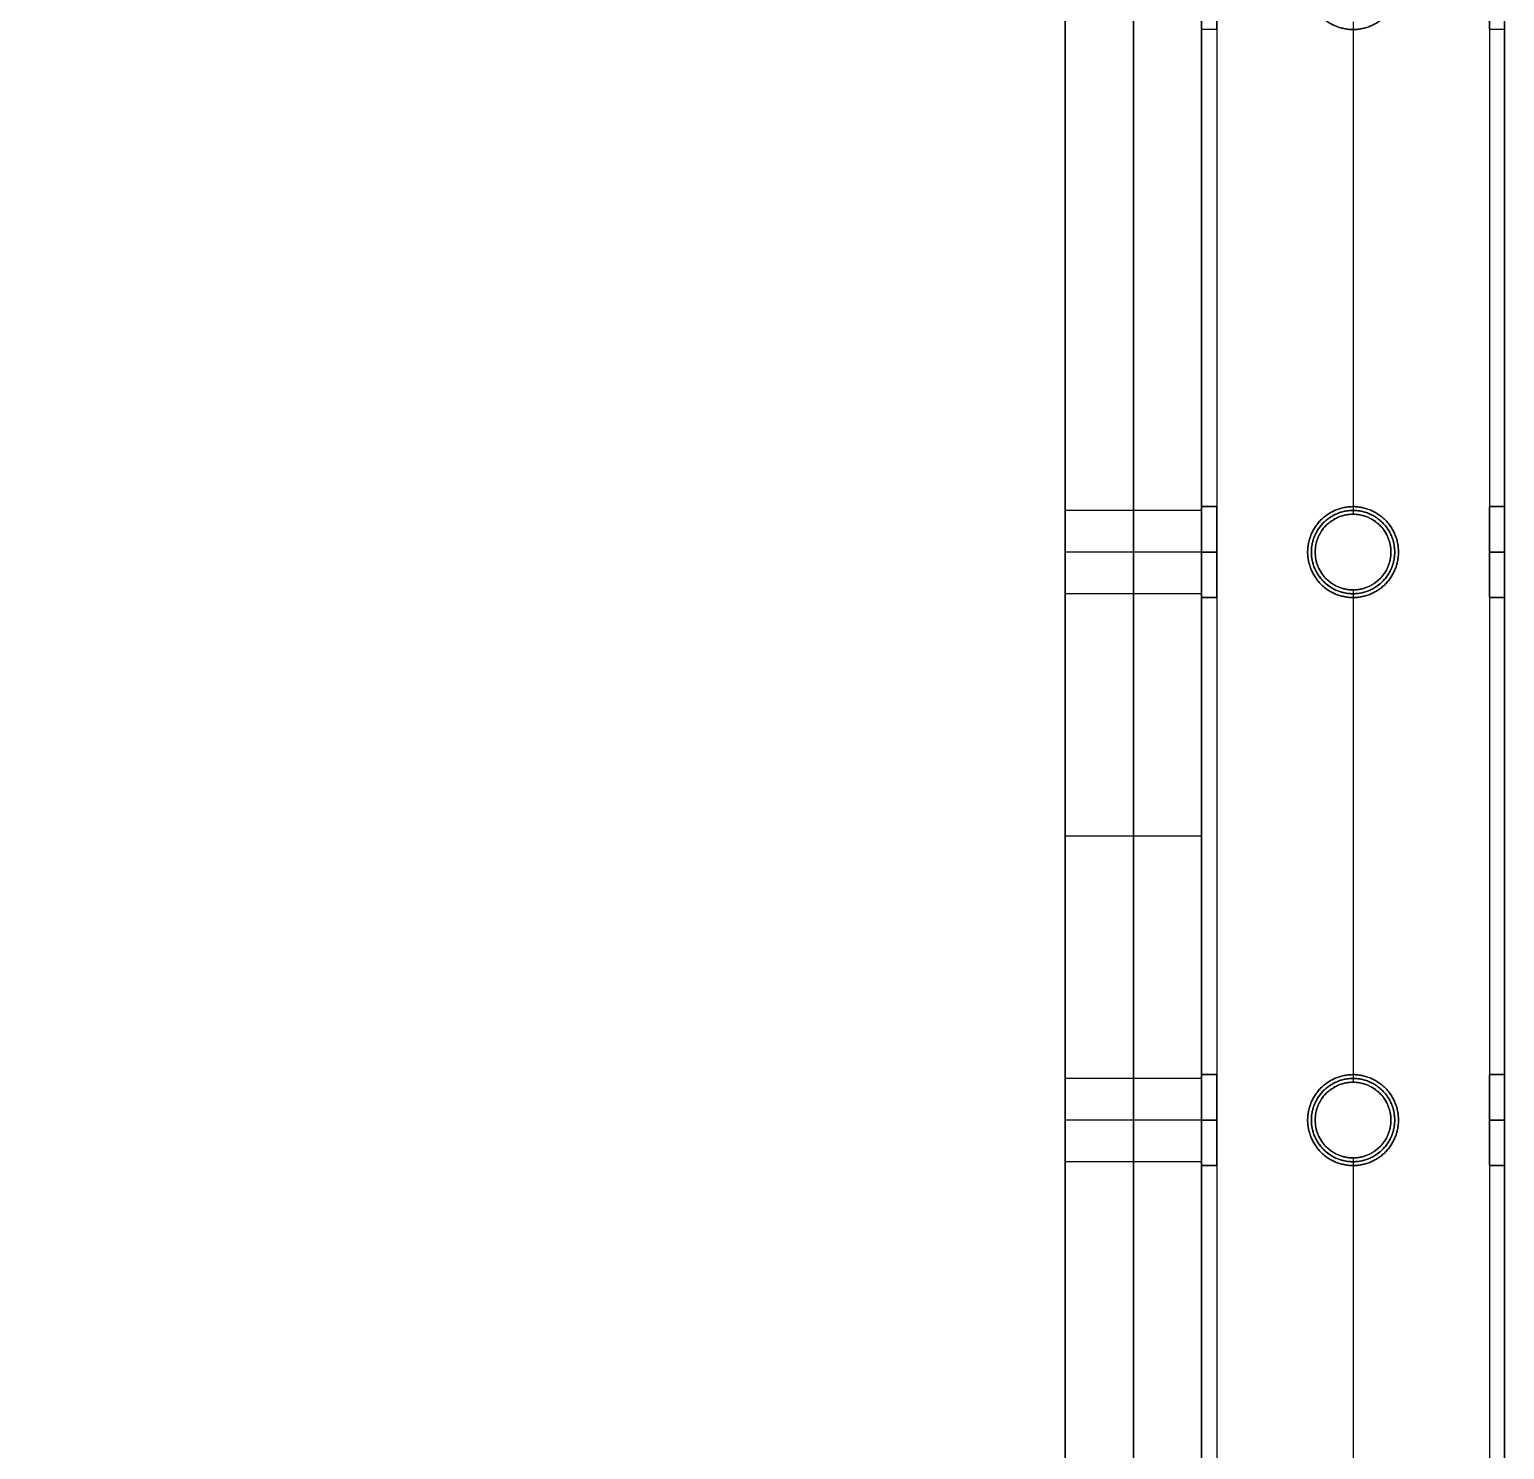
# Model space of a CAD drawing. Header units: millimetres. Extents: x -6529 to 809, y -8611 to 207.
# Drawn here: x 614.3 to 809, y -4284.2 to -4096.7 of the extents above; entities that cross this region are included whole.
import ezdxf

# ---------------------------------------------------------------- set-up
doc = ezdxf.new("R2010")
doc.units = ezdxf.units.MM
doc.header["$MEASUREMENT"] = 0
for name, color, linetype, true_color in [('gaten$11mm', 7, 'Continuous', 0xff6a35), ('platen', 7, 'Continuous', 0x007f00), ('staal', 5, 'Continuous', 0x0000ff)]:
    doc.layers.add(name, color=color, linetype=linetype, true_color=true_color)

# ---------------------------------------------------------------- blocks, each defined once
blk = doc.blocks.new('top plaat')
at = {"layer": 'platen'}
for p, q in [((1296, -425), (1296, -425, 18)), ((1290.5, -430.5), (1290.5, -430.5, 18)), ((1301.5, -430.5), (1301.5, -430.5, 18)), ((1296, -436), (1296, -436, 18)), ((1296, -500), (1296, -500, 18)), ((1290.5, -505.5), (1290.5, -505.5, 18)), ((1301.5, -505.5), (1301.5, -505.5, 18)), ((1296, -511), (1296, -511, 18))]:
    blk.add_line(p, q, dxfattribs=at)
for points in [[(1316, -1236), (1316, -927), (1316, -618), (1316, -309), (1316, 0)], [(1316, -1236, 18), (1316, -927, 18), (1316, -618, 18), (1316, -309, 18), (1316, 0, 18)], [(1316, -1236, 9), (1316, -927, 9), (1316, -618, 9), (1316, -309, 9), (1316, 0, 9)]]:
    blk.add_open_spline(points, degree=2, knots=[7292.2246, 7292.2246, 7292.2246, 7911.517745, 7911.517745, 8530.810891, 8530.810891, 8530.810891], dxfattribs=at)
for points, knots in [([(1290.5, -430.5), (1290.5, -425), (1296, -425), (1301.5, -425), (1301.5, -430.5), (1301.5, -436), (1296, -436), (1290.5, -436), (1290.5, -430.5)], [-31.415927, -31.415927, -31.415927, -23.561945, -23.561945, -15.707963, -15.707963, -7.853982, -7.853982, 0, 0, 0]), ([(1290.5, -430.5, 18), (1290.5, -425, 18), (1296, -425, 18), (1301.5, -425, 18), (1301.5, -430.5, 18), (1301.5, -436, 18), (1296, -436, 18), (1290.5, -436, 18), (1290.5, -430.5, 18)], [-31.415927, -31.415927, -31.415927, -23.561945, -23.561945, -15.707963, -15.707963, -7.853982, -7.853982, 0, 0, 0]), ([(1290.5, -430.5, 9), (1290.5, -436, 9), (1296, -436, 9), (1301.5, -436, 9), (1301.5, -430.5, 9), (1301.5, -425, 9), (1296, -425, 9), (1290.5, -425, 9), (1290.5, -430.5, 9)], [0, 0, 0, 7.853982, 7.853982, 15.707963, 15.707963, 23.561945, 23.561945, 31.415927, 31.415927, 31.415927]), ([(1290.5, -505.5), (1290.5, -500), (1296, -500), (1301.5, -500), (1301.5, -505.5), (1301.5, -511), (1296, -511), (1290.5, -511), (1290.5, -505.5)], [-31.415927, -31.415927, -31.415927, -23.561945, -23.561945, -15.707963, -15.707963, -7.853982, -7.853982, 0, 0, 0]), ([(1290.5, -505.5, 18), (1290.5, -500, 18), (1296, -500, 18), (1301.5, -500, 18), (1301.5, -505.5, 18), (1301.5, -511, 18), (1296, -511, 18), (1290.5, -511, 18), (1290.5, -505.5, 18)], [-31.415927, -31.415927, -31.415927, -23.561945, -23.561945, -15.707963, -15.707963, -7.853982, -7.853982, 0, 0, 0]), ([(1290.5, -505.5, 9), (1290.5, -511, 9), (1296, -511, 9), (1301.5, -511, 9), (1301.5, -505.5, 9), (1301.5, -500, 9), (1296, -500, 9), (1290.5, -500, 9), (1290.5, -505.5, 9)], [0, 0, 0, 7.853982, 7.853982, 15.707963, 15.707963, 23.561945, 23.561945, 31.415927, 31.415927, 31.415927])]:
    blk.add_rational_spline(points, [1, 0.707106781187, 1, 0.707106781187, 1, 0.707106781187, 1, 0.707106781187, 1], degree=2, knots=knots, dxfattribs=at)
blk = doc.blocks.new('plaat base')
at = {"layer": 'platen'}
for p, q in [((470.5, 43.5), (470.5, 43.5, 18)), ((545.5, 43.5), (545.5, 43.5, 18)), ((465, 38), (465, 38, 18)), ((476, 38), (476, 38, 18)), ((540, 38), (540, 38, 18)), ((551, 38), (551, 38, 18)), ((470.5, 32.5), (470.5, 32.5, 18)), ((545.5, 32.5), (545.5, 32.5, 18)), ((1296, -407), (1296, -407, 18)), ((1290.5, -412.5), (1290.5, -412.5, 18)), ((1301.5, -412.5), (1301.5, -412.5, 18)), ((1296, -418), (1296, -418, 18)), ((1296, -482), (1296, -482, 18)), ((1290.5, -487.5), (1290.5, -487.5, 18)), ((1301.5, -487.5), (1301.5, -487.5, 18)), ((1296, -493), (1296, -493, 18)), ((58, -600), (1258, -600)), ((58, -600, 18), (1258, -600, 18))]:
    blk.add_line(p, q, dxfattribs=at)
for points in [[(658, 58), (508, 58), (358, 58)], [(658, 58, 18), (508, 58, 18), (358, 58, 18)], [(658, 58, 9), (508, 58, 9), (358, 58, 9)], [(508, 58), (508, 58, 9), (508, 58, 18)], [(1316, -600), (1316, -450), (1316, -300)], [(1316, -600, 18), (1316, -450, 18), (1316, -300, 18)], [(1316, -600, 9), (1316, -450, 9), (1316, -300, 9)], [(1316, -450), (1316, -450, 9), (1316, -450, 18)], [(358, -1200), (508, -1200), (658, -1200)], [(358, -1200, 18), (508, -1200, 18), (658, -1200, 18)], [(358, -1200, 9), (508, -1200, 9), (658, -1200, 9)], [(508, -1200), (508, -1200, 9), (508, -1200, 18)]]:
    blk.add_open_spline(points, degree=2, dxfattribs=at)
for points in [[(470.5, 43.5), (476, 43.5), (476, 38), (476, 32.5), (470.5, 32.5), (465, 32.5), (465, 38), (465, 43.5), (470.5, 43.5)], [(470.5, 43.5, 18), (476, 43.5, 18), (476, 38, 18), (476, 32.5, 18), (470.5, 32.5, 18), (465, 32.5, 18), (465, 38, 18), (465, 43.5, 18), (470.5, 43.5, 18)], [(545.5, 43.5), (551, 43.5), (551, 38), (551, 32.5), (545.5, 32.5), (540, 32.5), (540, 38), (540, 43.5), (545.5, 43.5)], [(545.5, 43.5, 18), (551, 43.5, 18), (551, 38, 18), (551, 32.5, 18), (545.5, 32.5, 18), (540, 32.5, 18), (540, 38, 18), (540, 43.5, 18), (545.5, 43.5, 18)], [(1290.5, -412.5), (1290.5, -407), (1296, -407), (1301.5, -407), (1301.5, -412.5), (1301.5, -418), (1296, -418), (1290.5, -418), (1290.5, -412.5)], [(1290.5, -412.5, 18), (1290.5, -407, 18), (1296, -407, 18), (1301.5, -407, 18), (1301.5, -412.5, 18), (1301.5, -418, 18), (1296, -418, 18), (1290.5, -418, 18), (1290.5, -412.5, 18)], [(1290.5, -487.5), (1290.5, -482), (1296, -482), (1301.5, -482), (1301.5, -487.5), (1301.5, -493), (1296, -493), (1290.5, -493), (1290.5, -487.5)], [(1290.5, -487.5, 18), (1290.5, -482, 18), (1296, -482, 18), (1301.5, -482, 18), (1301.5, -487.5, 18), (1301.5, -493, 18), (1296, -493, 18), (1290.5, -493, 18), (1290.5, -487.5, 18)]]:
    blk.add_rational_spline(points, [1, 0.707106781187, 1, 0.707106781187, 1, 0.707106781187, 1, 0.707106781187, 1], degree=2, knots=[-31.415927, -31.415927, -31.415927, -23.561945, -23.561945, -15.707963, -15.707963, -7.853982, -7.853982, 0, 0, 0], dxfattribs=at)

msp = doc.modelspace()

# ---------------------------------------------------------------- linework, layer by layer
at = {"layer": 'gaten$11mm'}
for centre in [(789.03, -4165.71), (789.03, -4240.71)]:
    msp.add_circle(centre, 5.5, dxfattribs=at)
at = {"layer": 'staal'}
for p, q in [((771.03, -4096.71, 1296), (769.03, -4096.71, 1296)), ((789.03, -4096.71, 1314), (789.03, -4096.71, 1316)), ((789.03, -4096.71, 1276), (789.03, -4096.71, 1278)), ((809.03, -4096.71, 1296), (807.03, -4096.71, 1296)), ((769.03, -4159.71, 20), (771.03, -4159.71, 20)), ((771.03, -4159.71, 1296), (769.03, -4159.71, 1296)), ((789.03, -4159.71, 1314), (789.03, -4159.71, 1316)), ((789.03, -4159.71, 1276), (789.03, -4159.71, 1278)), ((807.03, -4159.71, 20), (809.03, -4159.71, 20)), ((809.03, -4159.71, 1296), (807.03, -4159.71, 1296)), ((789.03, -4160.71, 38), (789.03, -4160.71, 40)), ((789.03, -4160.71), (789.03, -4160.71, 2)), ((769.03, -4165.71, 14), (771.03, -4165.71, 14)), ((769.03, -4165.71, 26), (771.03, -4165.71, 26)), ((771.03, -4165.71, 1290), (769.03, -4165.71, 1290)), ((771.03, -4165.71, 1302), (769.03, -4165.71, 1302)), ((783.03, -4165.71, 1314), (783.03, -4165.71, 1316)), ((783.03, -4165.71, 1276), (783.03, -4165.71, 1278)), ((784.03, -4165.71), (784.03, -4165.71, 2)), ((784.03, -4165.71, 38), (784.03, -4165.71, 40)), ((794.03, -4165.71, 38), (794.03, -4165.71, 40)), ((794.03, -4165.71), (794.03, -4165.71, 2)), ((795.03, -4165.71, 1314), (795.03, -4165.71, 1316)), ((795.03, -4165.71, 1276), (795.03, -4165.71, 1278)), ((807.03, -4165.71, 14), (809.03, -4165.71, 14)), ((807.03, -4165.71, 26), (809.03, -4165.71, 26)), ((809.03, -4165.71, 1290), (807.03, -4165.71, 1290)), ((809.03, -4165.71, 1302), (807.03, -4165.71, 1302)), ((789.03, -4170.71, 38), (789.03, -4170.71, 40)), ((789.03, -4170.71), (789.03, -4170.71, 2)), ((769.03, -4171.71, 20), (771.03, -4171.71, 20)), ((771.03, -4171.71, 1296), (769.03, -4171.71, 1296)), ((789.03, -4171.71, 1314), (789.03, -4171.71, 1316)), ((789.03, -4171.71, 1276), (789.03, -4171.71, 1278)), ((807.03, -4171.71, 20), (809.03, -4171.71, 20)), ((809.03, -4171.71, 1296), (807.03, -4171.71, 1296)), ((769.03, -4234.71, 20), (771.03, -4234.71, 20)), ((771.03, -4234.71, 1296), (769.03, -4234.71, 1296)), ((789.03, -4234.71, 1314), (789.03, -4234.71, 1316)), ((789.03, -4234.71, 1276), (789.03, -4234.71, 1278)), ((789.03, -4235.71, 38), (789.03, -4235.71, 40)), ((789.03, -4235.71), (789.03, -4235.71, 2)), ((807.03, -4234.71, 20), (809.03, -4234.71, 20)), ((809.03, -4234.71, 1296), (807.03, -4234.71, 1296)), ((769.03, -4240.71, 14), (771.03, -4240.71, 14)), ((769.03, -4240.71, 26), (771.03, -4240.71, 26)), ((771.03, -4240.71, 1290), (769.03, -4240.71, 1290)), ((771.03, -4240.71, 1302), (769.03, -4240.71, 1302)), ((783.03, -4240.71, 1314), (783.03, -4240.71, 1316)), ((783.03, -4240.71, 1276), (783.03, -4240.71, 1278)), ((784.03, -4240.71), (784.03, -4240.71, 2)), ((784.03, -4240.71, 38), (784.03, -4240.71, 40)), ((794.03, -4240.71, 38), (794.03, -4240.71, 40)), ((794.03, -4240.71), (794.03, -4240.71, 2)), ((795.03, -4240.71, 1314), (795.03, -4240.71, 1316)), ((795.03, -4240.71, 1276), (795.03, -4240.71, 1278)), ((807.03, -4240.71, 14), (809.03, -4240.71, 14)), ((807.03, -4240.71, 26), (809.03, -4240.71, 26)), ((809.03, -4240.71, 1290), (807.03, -4240.71, 1290)), ((809.03, -4240.71, 1302), (807.03, -4240.71, 1302)), ((769.03, -4246.71, 20), (771.03, -4246.71, 20)), ((771.03, -4246.71, 1296), (769.03, -4246.71, 1296)), ((789.03, -4245.71, 38), (789.03, -4245.71, 40)), ((789.03, -4245.71), (789.03, -4245.71, 2)), ((789.03, -4246.71, 1314), (789.03, -4246.71, 1316)), ((789.03, -4246.71, 1276), (789.03, -4246.71, 1278)), ((807.03, -4246.71, 20), (809.03, -4246.71, 20)), ((809.03, -4246.71, 1296), (807.03, -4246.71, 1296))]:
    msp.add_line(p, q, dxfattribs=at)
for points in [[(-506.97, -3695.21), (809.03, -3695.21), (809.03, -5011.21), (-506.97, -5011.21)], [(-466.97, -3735.21), (769.03, -3735.21), (769.03, -4971.21), (-466.97, -4971.21)]]:
    msp.add_lwpolyline(points, close=True, dxfattribs=at)
for centre in [(789.03, -4165.71), (789.03, -4165.71, 39), (789.03, -4165.71, 1), (789.03, -4240.71), (789.03, -4240.71, 39), (789.03, -4240.71, 1)]:
    msp.add_circle(centre, 5, dxfattribs=at)
for points in [[(809.03, -3695.21), (809.03, -4353.21), (809.03, -5011.21)], [(809.03, -3695.21, 40), (809.03, -4353.21, 40), (809.03, -5011.21, 40)], [(809.03, -3695.21, 1276), (809.03, -4353.21, 1276), (809.03, -5011.21, 1276)], [(809.03, -3695.21, 1316), (809.03, -4353.21, 1316), (809.03, -5011.21, 1316)], [(807.03, -3697.21, 38), (807.03, -4353.21, 38), (807.03, -5009.21, 38)], [(807.03, -3697.21, 2), (807.03, -4353.21, 2), (807.03, -5009.21, 2)], [(807.03, -3697.21, 1314), (807.03, -4353.21, 1314), (807.03, -5009.21, 1314)], [(807.03, -3697.21, 1278), (807.03, -4353.21, 1278), (807.03, -5009.21, 1278)], [(771.03, -3733.21, 38), (771.03, -4353.21, 38), (771.03, -4973.21, 38)], [(771.03, -3733.21, 2), (771.03, -4353.21, 2), (771.03, -4973.21, 2)], [(771.03, -3733.21, 1314), (771.03, -4353.21, 1314), (771.03, -4973.21, 1314)], [(771.03, -3733.21, 1278), (771.03, -4353.21, 1278), (771.03, -4973.21, 1278)], [(769.03, -3735.21), (769.03, -4353.21), (769.03, -4971.21)], [(769.03, -3735.21, 40), (769.03, -4353.21, 40), (769.03, -4971.21, 40)], [(769.03, -3735.21, 1276), (769.03, -4353.21, 1276), (769.03, -4971.21, 1276)], [(769.03, -3735.21, 1316), (769.03, -4353.21, 1316), (769.03, -4971.21, 1316)], [(769.03, -4096.71, 20), (769.03, -4128.21, 20), (769.03, -4159.71, 20)], [(769.03, -4096.71, 1296), (769.03, -4128.21, 1296), (769.03, -4159.71, 1296)], [(771.03, -4096.71, 20), (771.03, -4128.21, 20), (771.03, -4159.71, 20)], [(771.03, -4096.71, 1296), (771.03, -4128.21, 1296), (771.03, -4159.71, 1296)], [(789.03, -4095.71, 40), (789.03, -4128.21, 40), (789.03, -4160.71, 40)], [(789.03, -4095.71, 38), (789.03, -4128.21, 38), (789.03, -4160.71, 38)], [(789.03, -4095.71, 2), (789.03, -4128.21, 2), (789.03, -4160.71, 2)], [(789.03, -4095.71), (789.03, -4128.21), (789.03, -4160.71)], [(789.03, -4096.71, 1316), (789.03, -4128.21, 1316), (789.03, -4159.71, 1316)], [(789.03, -4096.71, 1314), (789.03, -4128.21, 1314), (789.03, -4159.71, 1314)], [(789.03, -4096.71, 1278), (789.03, -4128.21, 1278), (789.03, -4159.71, 1278)], [(789.03, -4096.71, 1276), (789.03, -4128.21, 1276), (789.03, -4159.71, 1276)], [(807.03, -4096.71, 20), (807.03, -4128.21, 20), (807.03, -4159.71, 20)], [(807.03, -4096.71, 1296), (807.03, -4128.21, 1296), (807.03, -4159.71, 1296)], [(809.03, -4096.71, 20), (809.03, -4128.21, 20), (809.03, -4159.71, 20)], [(809.03, -4096.71, 1296), (809.03, -4128.21, 1296), (809.03, -4159.71, 1296)], [(789.03, -4170.71, 40), (789.03, -4203.21, 40), (789.03, -4235.71, 40)], [(789.03, -4170.71, 38), (789.03, -4203.21, 38), (789.03, -4235.71, 38)], [(789.03, -4170.71, 2), (789.03, -4203.21, 2), (789.03, -4235.71, 2)], [(789.03, -4170.71), (789.03, -4203.21), (789.03, -4235.71)], [(769.03, -4171.71, 20), (769.03, -4203.21, 20), (769.03, -4234.71, 20)], [(769.03, -4171.71, 1296), (769.03, -4203.21, 1296), (769.03, -4234.71, 1296)], [(771.03, -4171.71, 20), (771.03, -4203.21, 20), (771.03, -4234.71, 20)], [(771.03, -4171.71, 1296), (771.03, -4203.21, 1296), (771.03, -4234.71, 1296)], [(789.03, -4171.71, 1316), (789.03, -4203.21, 1316), (789.03, -4234.71, 1316)], [(789.03, -4171.71, 1314), (789.03, -4203.21, 1314), (789.03, -4234.71, 1314)], [(789.03, -4171.71, 1278), (789.03, -4203.21, 1278), (789.03, -4234.71, 1278)], [(789.03, -4171.71, 1276), (789.03, -4203.21, 1276), (789.03, -4234.71, 1276)], [(807.03, -4171.71, 20), (807.03, -4203.21, 20), (807.03, -4234.71, 20)], [(807.03, -4171.71, 1296), (807.03, -4203.21, 1296), (807.03, -4234.71, 1296)], [(809.03, -4171.71, 20), (809.03, -4203.21, 20), (809.03, -4234.71, 20)], [(809.03, -4171.71, 1296), (809.03, -4203.21, 1296), (809.03, -4234.71, 1296)], [(769.03, -4246.71, 20), (769.03, -4278.21, 20), (769.03, -4309.71, 20)], [(769.03, -4246.71, 1296), (769.03, -4278.21, 1296), (769.03, -4309.71, 1296)], [(771.03, -4246.71, 20), (771.03, -4278.21, 20), (771.03, -4309.71, 20)], [(771.03, -4246.71, 1296), (771.03, -4278.21, 1296), (771.03, -4309.71, 1296)], [(789.03, -4245.71, 40), (789.03, -4278.21, 40), (789.03, -4310.71, 40)], [(789.03, -4245.71, 38), (789.03, -4278.21, 38), (789.03, -4310.71, 38)], [(789.03, -4245.71, 2), (789.03, -4278.21, 2), (789.03, -4310.71, 2)], [(789.03, -4245.71), (789.03, -4278.21), (789.03, -4310.71)], [(789.03, -4246.71, 1316), (789.03, -4278.21, 1316), (789.03, -4309.71, 1316)], [(789.03, -4246.71, 1314), (789.03, -4278.21, 1314), (789.03, -4309.71, 1314)], [(789.03, -4246.71, 1278), (789.03, -4278.21, 1278), (789.03, -4309.71, 1278)], [(789.03, -4246.71, 1276), (789.03, -4278.21, 1276), (789.03, -4309.71, 1276)], [(807.03, -4246.71, 20), (807.03, -4278.21, 20), (807.03, -4309.71, 20)], [(807.03, -4246.71, 1296), (807.03, -4278.21, 1296), (807.03, -4309.71, 1296)], [(809.03, -4246.71, 20), (809.03, -4278.21, 20), (809.03, -4309.71, 20)], [(809.03, -4246.71, 1296), (809.03, -4278.21, 1296), (809.03, -4309.71, 1296)]]:
    msp.add_open_spline(points, degree=2, dxfattribs=at)
for points, knots in [([(769.03, -4090.71, 1290), (769.03, -4096.71, 1290), (769.03, -4096.71, 1296), (769.03, -4096.71, 1302), (769.03, -4090.71, 1302), (769.03, -4084.71, 1302), (769.03, -4084.71, 1296), (769.03, -4084.71, 1290), (769.03, -4090.71, 1290)], [-31.415927, -31.415927, -31.415927, -23.561945, -23.561945, -15.707963, -15.707963, -7.853982, -7.853982, 0, 0, 0]), ([(771.03, -4090.71, 1290), (771.03, -4084.71, 1290), (771.03, -4084.71, 1296), (771.03, -4084.71, 1302), (771.03, -4090.71, 1302), (771.03, -4096.71, 1302), (771.03, -4096.71, 1296), (771.03, -4096.71, 1290), (771.03, -4090.71, 1290)], [0, 0, 0, 7.853982, 7.853982, 15.707963, 15.707963, 23.561945, 23.561945, 31.415927, 31.415927, 31.415927]), ([(783.03, -4090.71, 1316), (783.03, -4096.71, 1316), (789.03, -4096.71, 1316), (795.03, -4096.71, 1316), (795.03, -4090.71, 1316), (795.03, -4084.71, 1316), (789.03, -4084.71, 1316), (783.03, -4084.71, 1316), (783.03, -4090.71, 1316)], [-31.415927, -31.415927, -31.415927, -23.561945, -23.561945, -15.707963, -15.707963, -7.853982, -7.853982, 0, 0, 0]), ([(783.03, -4090.71, 1314), (783.03, -4084.71, 1314), (789.03, -4084.71, 1314), (795.03, -4084.71, 1314), (795.03, -4090.71, 1314), (795.03, -4096.71, 1314), (789.03, -4096.71, 1314), (783.03, -4096.71, 1314), (783.03, -4090.71, 1314)], [0, 0, 0, 7.853982, 7.853982, 15.707963, 15.707963, 23.561945, 23.561945, 31.415927, 31.415927, 31.415927]), ([(783.03, -4090.71, 1278), (783.03, -4096.71, 1278), (789.03, -4096.71, 1278), (795.03, -4096.71, 1278), (795.03, -4090.71, 1278), (795.03, -4084.71, 1278), (789.03, -4084.71, 1278), (783.03, -4084.71, 1278), (783.03, -4090.71, 1278)], [-31.415927, -31.415927, -31.415927, -23.561945, -23.561945, -15.707963, -15.707963, -7.853982, -7.853982, 0, 0, 0]), ([(783.03, -4090.71, 1276), (783.03, -4084.71, 1276), (789.03, -4084.71, 1276), (795.03, -4084.71, 1276), (795.03, -4090.71, 1276), (795.03, -4096.71, 1276), (789.03, -4096.71, 1276), (783.03, -4096.71, 1276), (783.03, -4090.71, 1276)], [0, 0, 0, 7.853982, 7.853982, 15.707963, 15.707963, 23.561945, 23.561945, 31.415927, 31.415927, 31.415927]), ([(807.03, -4090.71, 1290), (807.03, -4096.71, 1290), (807.03, -4096.71, 1296), (807.03, -4096.71, 1302), (807.03, -4090.71, 1302), (807.03, -4084.71, 1302), (807.03, -4084.71, 1296), (807.03, -4084.71, 1290), (807.03, -4090.71, 1290)], [-31.415927, -31.415927, -31.415927, -23.561945, -23.561945, -15.707963, -15.707963, -7.853982, -7.853982, 0, 0, 0]), ([(809.03, -4090.71, 1290), (809.03, -4084.71, 1290), (809.03, -4084.71, 1296), (809.03, -4084.71, 1302), (809.03, -4090.71, 1302), (809.03, -4096.71, 1302), (809.03, -4096.71, 1296), (809.03, -4096.71, 1290), (809.03, -4090.71, 1290)], [0, 0, 0, 7.853982, 7.853982, 15.707963, 15.707963, 23.561945, 23.561945, 31.415927, 31.415927, 31.415927]), ([(769.03, -4165.71, 14), (769.03, -4171.71, 14), (769.03, -4171.71, 20), (769.03, -4171.71, 26), (769.03, -4165.71, 26), (769.03, -4159.71, 26), (769.03, -4159.71, 20), (769.03, -4159.71, 14), (769.03, -4165.71, 14)], [-31.415927, -31.415927, -31.415927, -23.561945, -23.561945, -15.707963, -15.707963, -7.853982, -7.853982, 0, 0, 0]), ([(769.03, -4165.71, 1290), (769.03, -4171.71, 1290), (769.03, -4171.71, 1296), (769.03, -4171.71, 1302), (769.03, -4165.71, 1302), (769.03, -4159.71, 1302), (769.03, -4159.71, 1296), (769.03, -4159.71, 1290), (769.03, -4165.71, 1290)], [-31.415927, -31.415927, -31.415927, -23.561945, -23.561945, -15.707963, -15.707963, -7.853982, -7.853982, 0, 0, 0]), ([(771.03, -4165.71, 14), (771.03, -4159.71, 14), (771.03, -4159.71, 20), (771.03, -4159.71, 26), (771.03, -4165.71, 26), (771.03, -4171.71, 26), (771.03, -4171.71, 20), (771.03, -4171.71, 14), (771.03, -4165.71, 14)], [0, 0, 0, 7.853982, 7.853982, 15.707963, 15.707963, 23.561945, 23.561945, 31.415927, 31.415927, 31.415927]), ([(771.03, -4165.71, 1290), (771.03, -4159.71, 1290), (771.03, -4159.71, 1296), (771.03, -4159.71, 1302), (771.03, -4165.71, 1302), (771.03, -4171.71, 1302), (771.03, -4171.71, 1296), (771.03, -4171.71, 1290), (771.03, -4165.71, 1290)], [0, 0, 0, 7.853982, 7.853982, 15.707963, 15.707963, 23.561945, 23.561945, 31.415927, 31.415927, 31.415927]), ([(783.03, -4165.71, 1316), (783.03, -4171.71, 1316), (789.03, -4171.71, 1316), (795.03, -4171.71, 1316), (795.03, -4165.71, 1316), (795.03, -4159.71, 1316), (789.03, -4159.71, 1316), (783.03, -4159.71, 1316), (783.03, -4165.71, 1316)], [-31.415927, -31.415927, -31.415927, -23.561945, -23.561945, -15.707963, -15.707963, -7.853982, -7.853982, 0, 0, 0]), ([(783.03, -4165.71, 1314), (783.03, -4159.71, 1314), (789.03, -4159.71, 1314), (795.03, -4159.71, 1314), (795.03, -4165.71, 1314), (795.03, -4171.71, 1314), (789.03, -4171.71, 1314), (783.03, -4171.71, 1314), (783.03, -4165.71, 1314)], [0, 0, 0, 7.853982, 7.853982, 15.707963, 15.707963, 23.561945, 23.561945, 31.415927, 31.415927, 31.415927]), ([(783.03, -4165.71, 1278), (783.03, -4171.71, 1278), (789.03, -4171.71, 1278), (795.03, -4171.71, 1278), (795.03, -4165.71, 1278), (795.03, -4159.71, 1278), (789.03, -4159.71, 1278), (783.03, -4159.71, 1278), (783.03, -4165.71, 1278)], [-31.415927, -31.415927, -31.415927, -23.561945, -23.561945, -15.707963, -15.707963, -7.853982, -7.853982, 0, 0, 0]), ([(783.03, -4165.71, 1276), (783.03, -4159.71, 1276), (789.03, -4159.71, 1276), (795.03, -4159.71, 1276), (795.03, -4165.71, 1276), (795.03, -4171.71, 1276), (789.03, -4171.71, 1276), (783.03, -4171.71, 1276), (783.03, -4165.71, 1276)], [0, 0, 0, 7.853982, 7.853982, 15.707963, 15.707963, 23.561945, 23.561945, 31.415927, 31.415927, 31.415927]), ([(807.03, -4165.71, 14), (807.03, -4171.71, 14), (807.03, -4171.71, 20), (807.03, -4171.71, 26), (807.03, -4165.71, 26), (807.03, -4159.71, 26), (807.03, -4159.71, 20), (807.03, -4159.71, 14), (807.03, -4165.71, 14)], [-31.415927, -31.415927, -31.415927, -23.561945, -23.561945, -15.707963, -15.707963, -7.853982, -7.853982, 0, 0, 0]), ([(807.03, -4165.71, 1290), (807.03, -4171.71, 1290), (807.03, -4171.71, 1296), (807.03, -4171.71, 1302), (807.03, -4165.71, 1302), (807.03, -4159.71, 1302), (807.03, -4159.71, 1296), (807.03, -4159.71, 1290), (807.03, -4165.71, 1290)], [-31.415927, -31.415927, -31.415927, -23.561945, -23.561945, -15.707963, -15.707963, -7.853982, -7.853982, 0, 0, 0]), ([(809.03, -4165.71, 14), (809.03, -4159.71, 14), (809.03, -4159.71, 20), (809.03, -4159.71, 26), (809.03, -4165.71, 26), (809.03, -4171.71, 26), (809.03, -4171.71, 20), (809.03, -4171.71, 14), (809.03, -4165.71, 14)], [0, 0, 0, 7.853982, 7.853982, 15.707963, 15.707963, 23.561945, 23.561945, 31.415927, 31.415927, 31.415927]), ([(809.03, -4165.71, 1290), (809.03, -4159.71, 1290), (809.03, -4159.71, 1296), (809.03, -4159.71, 1302), (809.03, -4165.71, 1302), (809.03, -4171.71, 1302), (809.03, -4171.71, 1296), (809.03, -4171.71, 1290), (809.03, -4165.71, 1290)], [0, 0, 0, 7.853982, 7.853982, 15.707963, 15.707963, 23.561945, 23.561945, 31.415927, 31.415927, 31.415927]), ([(784.03, -4165.71, 40), (784.03, -4170.71, 40), (789.03, -4170.71, 40), (794.03, -4170.71, 40), (794.03, -4165.71, 40), (794.03, -4160.71, 40), (789.03, -4160.71, 40), (784.03, -4160.71, 40), (784.03, -4165.71, 40)], [-31.415927, -31.415927, -31.415927, -23.561945, -23.561945, -15.707963, -15.707963, -7.853982, -7.853982, 0, 0, 0]), ([(784.03, -4165.71, 38), (784.03, -4160.71, 38), (789.03, -4160.71, 38), (794.03, -4160.71, 38), (794.03, -4165.71, 38), (794.03, -4170.71, 38), (789.03, -4170.71, 38), (784.03, -4170.71, 38), (784.03, -4165.71, 38)], [0, 0, 0, 7.853982, 7.853982, 15.707963, 15.707963, 23.561945, 23.561945, 31.415927, 31.415927, 31.415927]), ([(784.03, -4165.71, 2), (784.03, -4170.71, 2), (789.03, -4170.71, 2), (794.03, -4170.71, 2), (794.03, -4165.71, 2), (794.03, -4160.71, 2), (789.03, -4160.71, 2), (784.03, -4160.71, 2), (784.03, -4165.71, 2)], [-31.415927, -31.415927, -31.415927, -23.561945, -23.561945, -15.707963, -15.707963, -7.853982, -7.853982, 0, 0, 0]), ([(769.03, -4240.71, 14), (769.03, -4246.71, 14), (769.03, -4246.71, 20), (769.03, -4246.71, 26), (769.03, -4240.71, 26), (769.03, -4234.71, 26), (769.03, -4234.71, 20), (769.03, -4234.71, 14), (769.03, -4240.71, 14)], [-31.415927, -31.415927, -31.415927, -23.561945, -23.561945, -15.707963, -15.707963, -7.853982, -7.853982, 0, 0, 0]), ([(769.03, -4240.71, 1290), (769.03, -4246.71, 1290), (769.03, -4246.71, 1296), (769.03, -4246.71, 1302), (769.03, -4240.71, 1302), (769.03, -4234.71, 1302), (769.03, -4234.71, 1296), (769.03, -4234.71, 1290), (769.03, -4240.71, 1290)], [-31.415927, -31.415927, -31.415927, -23.561945, -23.561945, -15.707963, -15.707963, -7.853982, -7.853982, 0, 0, 0]), ([(771.03, -4240.71, 14), (771.03, -4234.71, 14), (771.03, -4234.71, 20), (771.03, -4234.71, 26), (771.03, -4240.71, 26), (771.03, -4246.71, 26), (771.03, -4246.71, 20), (771.03, -4246.71, 14), (771.03, -4240.71, 14)], [0, 0, 0, 7.853982, 7.853982, 15.707963, 15.707963, 23.561945, 23.561945, 31.415927, 31.415927, 31.415927]), ([(771.03, -4240.71, 1290), (771.03, -4234.71, 1290), (771.03, -4234.71, 1296), (771.03, -4234.71, 1302), (771.03, -4240.71, 1302), (771.03, -4246.71, 1302), (771.03, -4246.71, 1296), (771.03, -4246.71, 1290), (771.03, -4240.71, 1290)], [0, 0, 0, 7.853982, 7.853982, 15.707963, 15.707963, 23.561945, 23.561945, 31.415927, 31.415927, 31.415927]), ([(783.03, -4240.71, 1316), (783.03, -4246.71, 1316), (789.03, -4246.71, 1316), (795.03, -4246.71, 1316), (795.03, -4240.71, 1316), (795.03, -4234.71, 1316), (789.03, -4234.71, 1316), (783.03, -4234.71, 1316), (783.03, -4240.71, 1316)], [-31.415927, -31.415927, -31.415927, -23.561945, -23.561945, -15.707963, -15.707963, -7.853982, -7.853982, 0, 0, 0]), ([(783.03, -4240.71, 1314), (783.03, -4234.71, 1314), (789.03, -4234.71, 1314), (795.03, -4234.71, 1314), (795.03, -4240.71, 1314), (795.03, -4246.71, 1314), (789.03, -4246.71, 1314), (783.03, -4246.71, 1314), (783.03, -4240.71, 1314)], [0, 0, 0, 7.853982, 7.853982, 15.707963, 15.707963, 23.561945, 23.561945, 31.415927, 31.415927, 31.415927]), ([(783.03, -4240.71, 1278), (783.03, -4246.71, 1278), (789.03, -4246.71, 1278), (795.03, -4246.71, 1278), (795.03, -4240.71, 1278), (795.03, -4234.71, 1278), (789.03, -4234.71, 1278), (783.03, -4234.71, 1278), (783.03, -4240.71, 1278)], [-31.415927, -31.415927, -31.415927, -23.561945, -23.561945, -15.707963, -15.707963, -7.853982, -7.853982, 0, 0, 0]), ([(783.03, -4240.71, 1276), (783.03, -4234.71, 1276), (789.03, -4234.71, 1276), (795.03, -4234.71, 1276), (795.03, -4240.71, 1276), (795.03, -4246.71, 1276), (789.03, -4246.71, 1276), (783.03, -4246.71, 1276), (783.03, -4240.71, 1276)], [0, 0, 0, 7.853982, 7.853982, 15.707963, 15.707963, 23.561945, 23.561945, 31.415927, 31.415927, 31.415927]), ([(784.03, -4240.71, 40), (784.03, -4245.71, 40), (789.03, -4245.71, 40), (794.03, -4245.71, 40), (794.03, -4240.71, 40), (794.03, -4235.71, 40), (789.03, -4235.71, 40), (784.03, -4235.71, 40), (784.03, -4240.71, 40)], [-31.415927, -31.415927, -31.415927, -23.561945, -23.561945, -15.707963, -15.707963, -7.853982, -7.853982, 0, 0, 0]), ([(784.03, -4240.71, 38), (784.03, -4235.71, 38), (789.03, -4235.71, 38), (794.03, -4235.71, 38), (794.03, -4240.71, 38), (794.03, -4245.71, 38), (789.03, -4245.71, 38), (784.03, -4245.71, 38), (784.03, -4240.71, 38)], [0, 0, 0, 7.853982, 7.853982, 15.707963, 15.707963, 23.561945, 23.561945, 31.415927, 31.415927, 31.415927]), ([(784.03, -4240.71, 2), (784.03, -4245.71, 2), (789.03, -4245.71, 2), (794.03, -4245.71, 2), (794.03, -4240.71, 2), (794.03, -4235.71, 2), (789.03, -4235.71, 2), (784.03, -4235.71, 2), (784.03, -4240.71, 2)], [-31.415927, -31.415927, -31.415927, -23.561945, -23.561945, -15.707963, -15.707963, -7.853982, -7.853982, 0, 0, 0]), ([(807.03, -4240.71, 14), (807.03, -4246.71, 14), (807.03, -4246.71, 20), (807.03, -4246.71, 26), (807.03, -4240.71, 26), (807.03, -4234.71, 26), (807.03, -4234.71, 20), (807.03, -4234.71, 14), (807.03, -4240.71, 14)], [-31.415927, -31.415927, -31.415927, -23.561945, -23.561945, -15.707963, -15.707963, -7.853982, -7.853982, 0, 0, 0]), ([(807.03, -4240.71, 1290), (807.03, -4246.71, 1290), (807.03, -4246.71, 1296), (807.03, -4246.71, 1302), (807.03, -4240.71, 1302), (807.03, -4234.71, 1302), (807.03, -4234.71, 1296), (807.03, -4234.71, 1290), (807.03, -4240.71, 1290)], [-31.415927, -31.415927, -31.415927, -23.561945, -23.561945, -15.707963, -15.707963, -7.853982, -7.853982, 0, 0, 0]), ([(809.03, -4240.71, 14), (809.03, -4234.71, 14), (809.03, -4234.71, 20), (809.03, -4234.71, 26), (809.03, -4240.71, 26), (809.03, -4246.71, 26), (809.03, -4246.71, 20), (809.03, -4246.71, 14), (809.03, -4240.71, 14)], [0, 0, 0, 7.853982, 7.853982, 15.707963, 15.707963, 23.561945, 23.561945, 31.415927, 31.415927, 31.415927]), ([(809.03, -4240.71, 1290), (809.03, -4234.71, 1290), (809.03, -4234.71, 1296), (809.03, -4234.71, 1302), (809.03, -4240.71, 1302), (809.03, -4246.71, 1302), (809.03, -4246.71, 1296), (809.03, -4246.71, 1290), (809.03, -4240.71, 1290)], [0, 0, 0, 7.853982, 7.853982, 15.707963, 15.707963, 23.561945, 23.561945, 31.415927, 31.415927, 31.415927])]:
    msp.add_rational_spline(points, [1, 0.707106781187, 1, 0.707106781187, 1, 0.707106781187, 1, 0.707106781187, 1], degree=2, knots=knots, dxfattribs=at)

# ---------------------------------------------------------------- block references
at = {"layer": 'platen'}
for name, p in [('top plaat', (-506.97, -3735.21, 1316)), ('plaat base', (-506.97, -3753.21, 40))]:
    msp.add_blockref(name, p, dxfattribs=at)
at = {"layer": 'platen', "extrusion": (-1, 4.54671e-15, 0)}
msp.add_blockref('plaat base', (3695.21, 1258, -769.03), dxfattribs=at)

doc.saveas('drawing.dxf')
